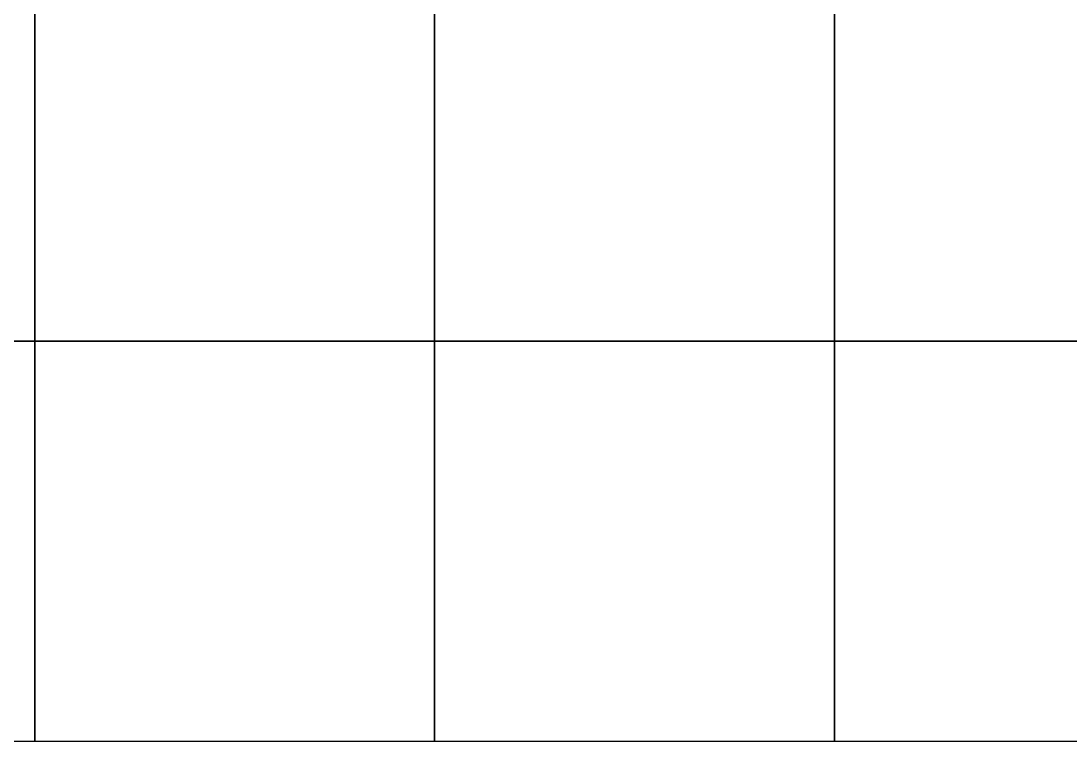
# Model space of a CAD drawing. Extents: x 34233638 to 35010029, y 7400000 to 8016345.
# Drawn here: x 34748272 to 34879451, y 7400000 to 7490000 of the extents above; entities that cross this region are included whole.
import ezdxf

# ---------------------------------------------------------------- set-up
doc = ezdxf.new("R2010")
doc.units = 0
doc.header["$LTSCALE"] = 6
doc.header["$MEASUREMENT"] = 0
doc.layers.get('0').update_dxf_attribs({"linetype": 'CONTINUOUS'})
for name, color, linetype in [('X-BOITE', 169, 'CONTINUOUS'), ('X-BOITE-PL', 248, 'CONTINUOUS'), ('X-CUBE', 188, 'CONTINUOUS')]:
    doc.layers.add(name, color=color, linetype=linetype)

# ---------------------------------------------------------------- blocks, each defined once
blk = doc.blocks.new('CUBEX')
at = {"layer": 'X-CUBE'}
for points in [[(0, 0, 50000), (50000, 0, 50000), (50000, 50000, 50000), (0, 50000, 50000)], [(0, 0, 0), (50000, 0, 0), (50000, 50000, 0), (0, 50000, 0)]]:
    blk.add_polyline3d(points, close=True, dxfattribs=at)
for points in [[(0, 50000, 0), (0, 50000, 50000), (50000, 50000, 50000), (50000, 50000, 0)], [(0, 0, 0), (0, 0, 50000), (50000, 0, 50000), (50000, 0, 0)]]:
    blk.add_polyline3d(points, dxfattribs=at)
blk = doc.blocks.new('CUBE1')
at = {"layer": 'X-CUBE'}
for p in [(200000, 50000, -50000), (200000, 50000, -100000), (250000, 50000, -50000), (250000, 50000, -100000), (300000, 50000, -50000), (300000, 50000, -100000), (350000, 50000, -50000), (350000, 50000, -100000), (200000, 0, -50000), (200000, 0, -100000), (250000, 0, -50000), (250000, 0, -100000), (300000, 0, -50000), (300000, 0, -100000), (350000, 0, -50000), (350000, 0, -100000)]:
    blk.add_blockref('CUBEX', p, dxfattribs=at)
blk = doc.blocks.new('BOITE1')
at = {"layer": 'X-BOITE'}
for points in [[(0, 0, -100000), (500000, 0, -100000)], [(0, 0, 0), (500000, 0, 0)]]:
    blk.add_polyline3d(points, dxfattribs=at)
at = {"layer": 'X-BOITE-PL'}
for points in [[(250000, 200000, -100000), (250000, 0, -100000)], [(300000, 200000, -100000), (300000, 0, -100000)], [(350000, 200000, -100000), (350000, 0, -100000)], [(0, 50000, -100000), (500000, 50000, -100000)]]:
    blk.add_polyline3d(points, dxfattribs=at)

msp = doc.modelspace()

# ---------------------------------------------------------------- block references
for name in ['CUBE1', 'BOITE1']:
    msp.add_blockref(name, (34500000, 7400000))

doc.saveas('drawing.dxf')
